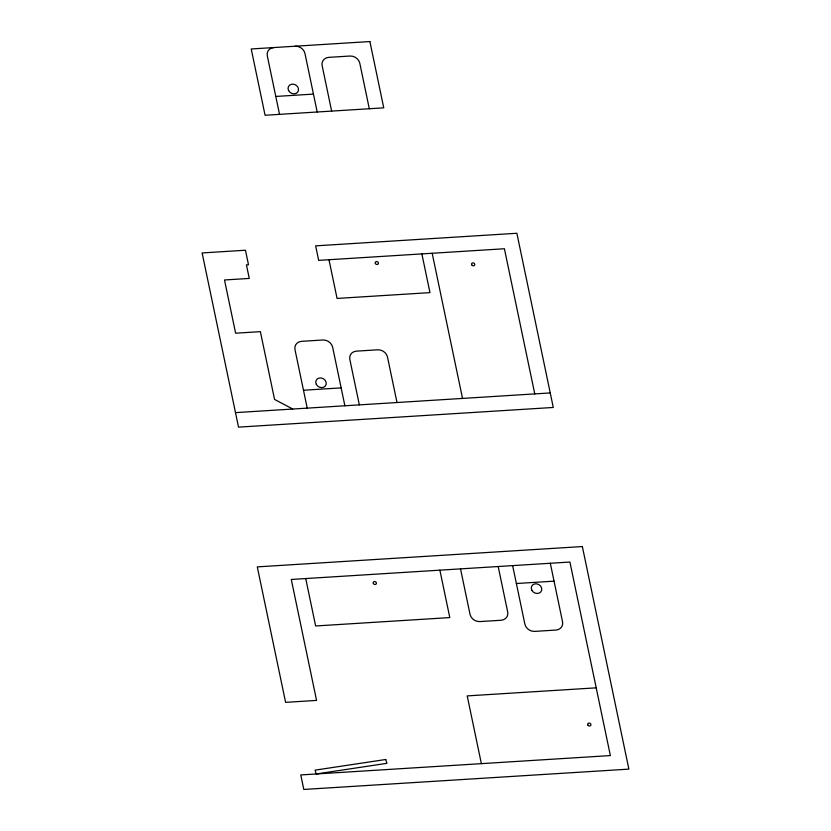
<?xml version="1.0" encoding="UTF-8"?>
<svg xmlns="http://www.w3.org/2000/svg" width="831" height="831" viewBox="0 0 831 831"><rect width="100%" height="100%" fill="white"/><g stroke="black" fill="none" stroke-linecap="round" stroke-linejoin="round"><path stroke-width="1.25" d="M275.788 96.448L313.453 94.1M303.481 390.238L341.146 387.88M235.495 412.623L550.247 392.938M516.383 583.518L554.048 581.16M596.211 687.839L467.209 695.9L481.378 763.647M292.772 409.039L274.552 399.42L260.383 331.652L235.62 333.2L224.495 279.974L249.258 278.427L246.433 264.881L248.49 264.757L245.457 250.235L202.12 252.946L238.528 427.134L553.28 407.46L516.872 233.272L315.635 245.851L318.668 260.363L504.417 248.749L534.769 393.915M550.309 563.262L562.545 621.806A8.674 7.458 28.7 0 1 555.908 630.064L534.749 631.383A8.674 7.458 28.7 0 1 524.88 624.164L512.634 565.61M498.185 566.513L507.699 612A8.674 7.458 28.7 0 1 501.062 620.258L479.903 621.578A8.674 7.458 28.7 0 1 470.034 614.358L460.519 568.871M432.182 253.268L462.524 398.423M421.868 253.912L429.959 292.626L337.074 298.433L328.983 259.719M369.307 108.747L359.802 63.26A8.674 7.458 28.7 0 0 349.924 56.03L328.775 57.36A8.674 7.458 28.7 0 0 322.137 65.618L331.642 111.094M439.879 570.159L449.8 617.578L315.635 625.972L305.725 578.553M397 402.526L387.495 357.039A8.674 7.458 28.7 0 0 377.627 349.809L356.468 351.139A8.674 7.458 28.7 0 0 349.83 359.397L359.335 404.874M317.193 111.998L304.956 53.454A8.674 7.458 28.7 0 0 295.078 46.224M344.886 405.777L332.649 347.233A8.674 7.458 28.7 0 0 322.781 340.004L301.622 341.333A8.674 7.458 28.7 0 0 294.984 349.591L307.221 408.135M279.528 114.356L267.291 55.812A8.674 7.458 28.7 0 1 273.929 47.554M385.74 759.492L315.074 770.14L316.258 773.962L386.914 763.325L385.74 759.492M369.899 41.55L251.222 48.967L265.079 115.26L383.756 107.843L369.899 41.55M582.354 546.549L257.288 566.877L285.604 702.351L316.569 700.419L291.276 579.456L569.91 562.036L610.37 755.576L300.78 774.939L303.814 789.45L628.88 769.122L582.354 546.549M373.368 583.487A1.662 1.423 28.7 0 0 376.152 583.985A1.662 1.423 28.7 0 0 374.926 581.555A1.662 1.423 28.7 0 0 373.368 583.487M288.575 90.548A5.422 4.664 28.7 0 0 297.664 92.179A5.422 4.664 28.7 0 0 293.665 84.232A5.422 4.664 28.7 0 0 288.575 90.548M531.809 590.197A5.422 4.664 28.7 0 0 540.888 591.828A5.422 4.664 28.7 0 0 536.888 583.871A5.422 4.664 28.7 0 0 531.809 590.197M316.279 384.327A5.422 4.664 28.7 0 0 325.368 385.958A5.422 4.664 28.7 0 0 321.358 378.012A5.422 4.664 28.7 0 0 316.279 384.327M375.394 263.5A1.662 1.423 28.7 0 0 378.167 263.998A1.662 1.423 28.7 0 0 376.942 261.568A1.662 1.423 28.7 0 0 375.394 263.5M471.738 264.829A1.662 1.423 28.7 0 0 474.511 265.328A1.662 1.423 28.7 0 0 473.286 262.897A1.662 1.423 28.7 0 0 471.738 264.829M587.881 725.016A1.662 1.423 28.7 0 0 590.664 725.515A1.662 1.423 28.7 0 0 589.439 723.084A1.662 1.423 28.7 0 0 587.881 725.016"/></g></svg>
